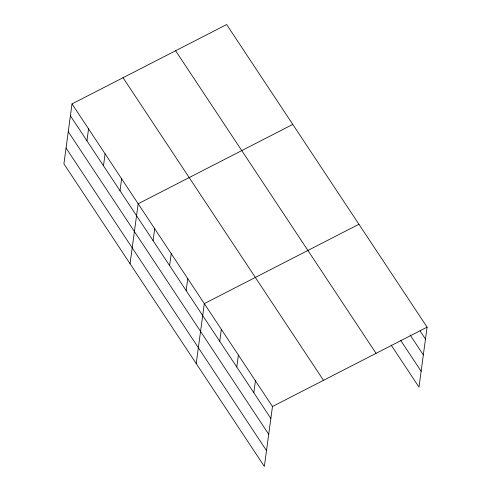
<?xml version="1.0" encoding="UTF-8"?>
<svg xmlns="http://www.w3.org/2000/svg" width="491" height="491" viewBox="0 0 491 491"><rect width="100%" height="100%" fill="white"/><g stroke="black" fill="none" stroke-linecap="round" stroke-linejoin="round"><path stroke-width="0.74" d="M72.017 103.902L63.91 163.841L264.361 466.45L272.468 406.511L72.017 103.902L226.639 24.55L427.09 327.159L418.983 387.098L391.143 345.063M86.938 140.813L88.552 128.869M103.472 165.774L105.086 153.83M120.013 190.741L121.627 178.798M130.06 263.704L138.161 203.765L292.789 124.413M153.088 240.67L154.702 228.726M169.622 265.637L171.236 253.694M186.163 290.604L187.777 278.661M196.21 363.561L204.311 303.622L358.933 224.27M219.735 341.288L221.349 329.344M236.772 367.01L238.387 355.067M253.81 392.732L255.43 380.789M272.468 406.511L427.09 327.159M420.075 330.946L425.476 339.103M410.034 334.862L423.334 354.938M400.766 340.521L421.125 371.257M175.612 50.739L376.063 353.342M123.038 77.713L323.489 380.322M70.397 115.845L270.854 418.455M68.261 131.686L268.712 434.296M66.052 148.006L266.503 450.609"/></g></svg>
